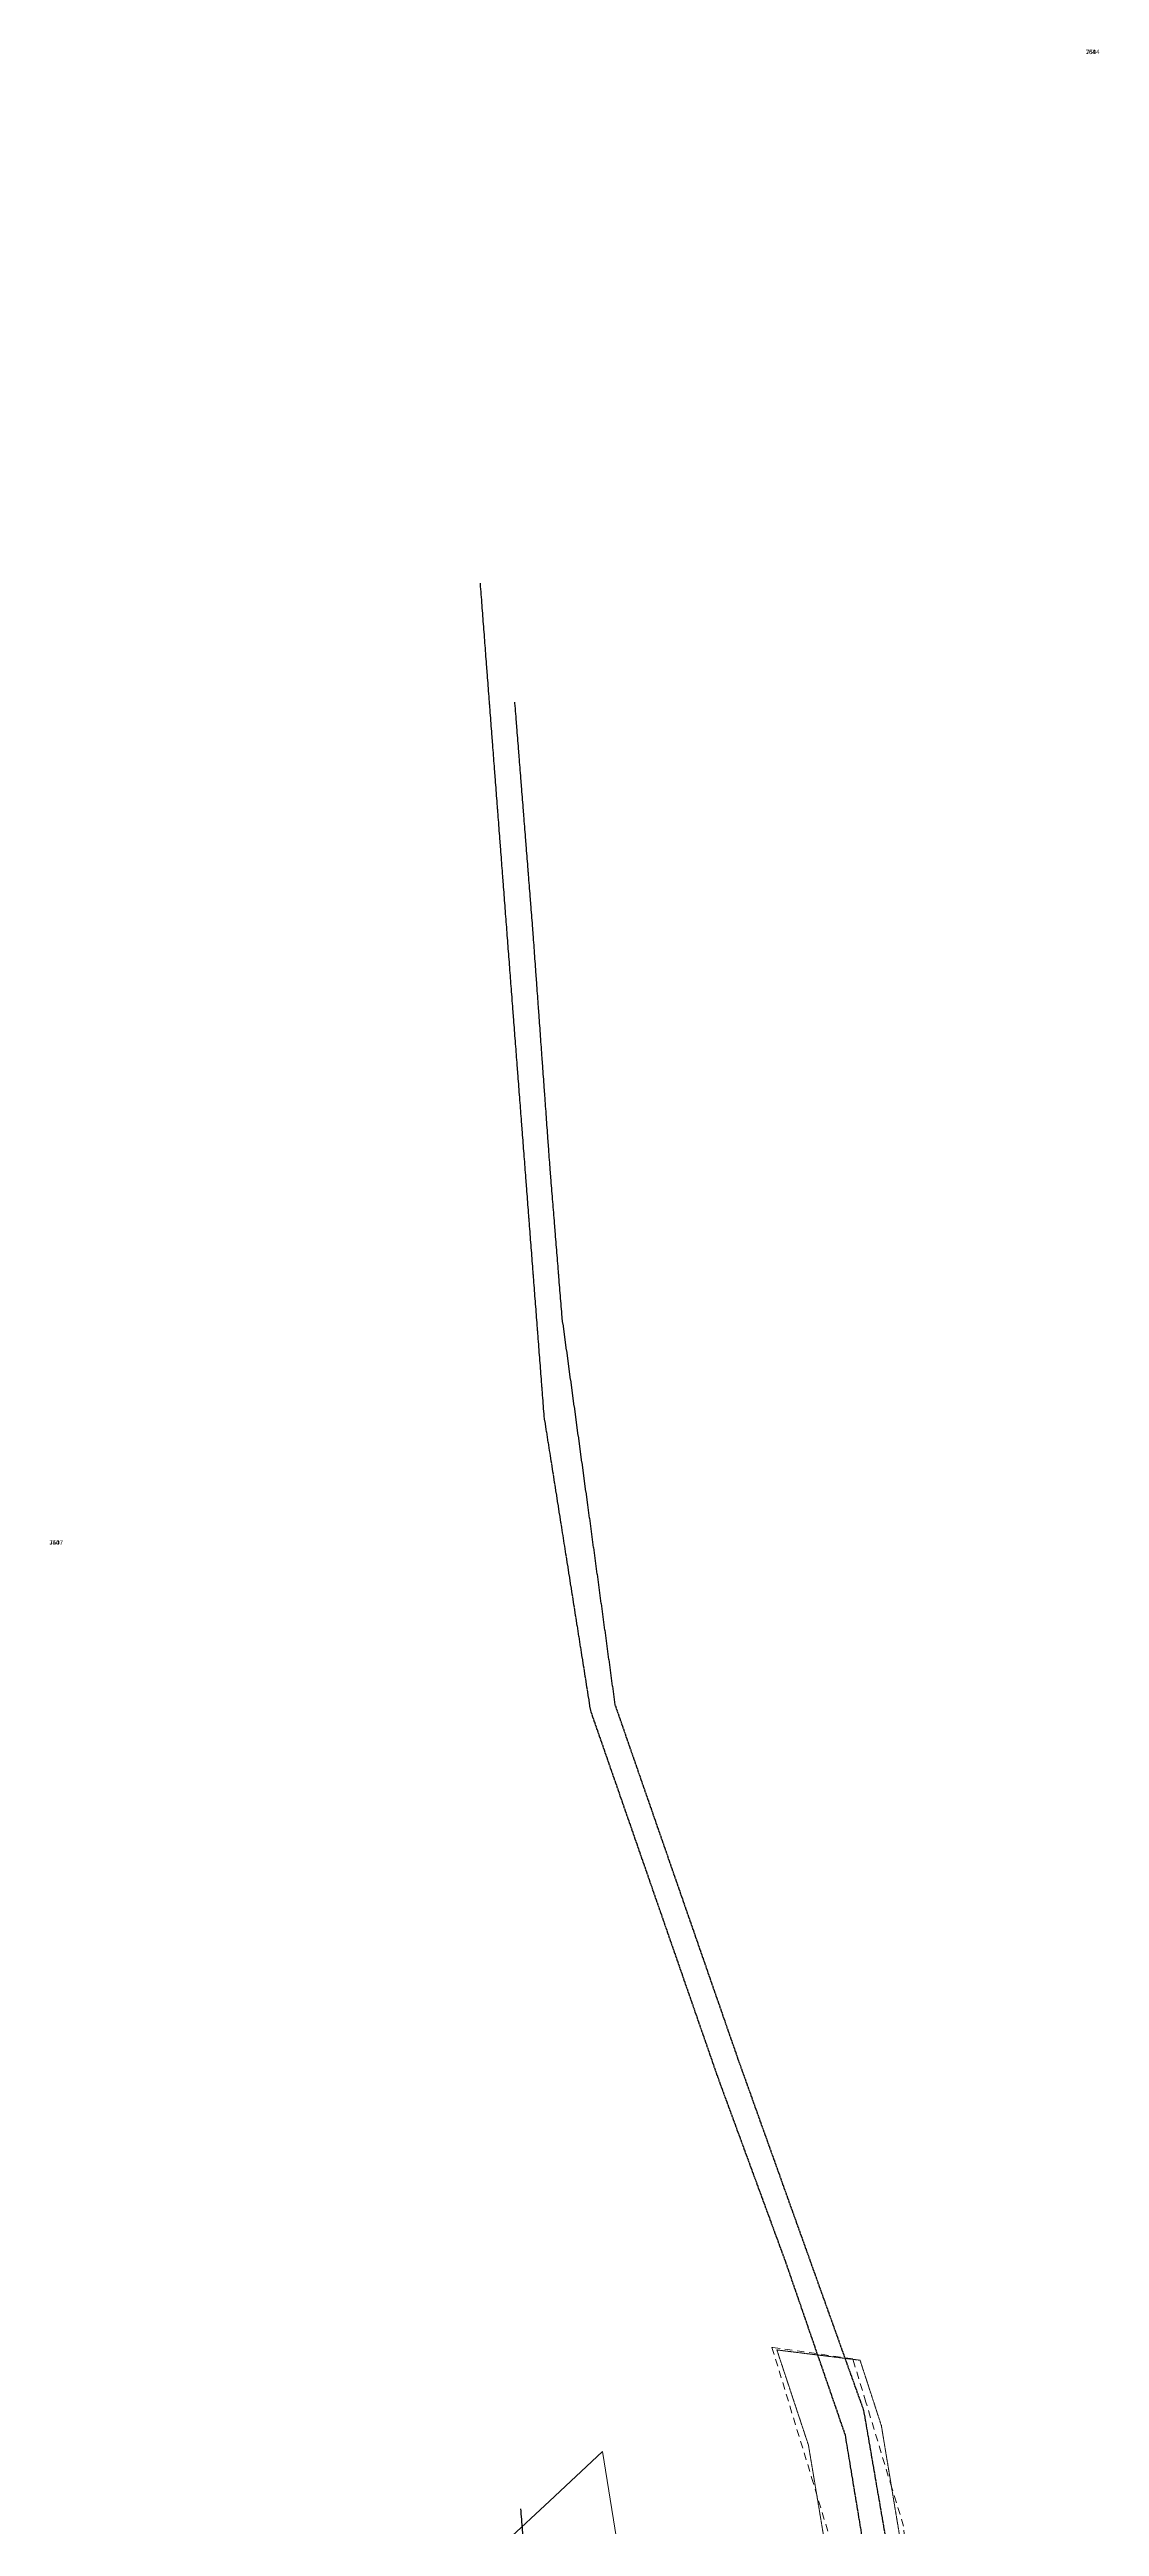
# Model space of a CAD drawing. Header units: metres. Extents: x 277863 to 282129, y 6130772 to 6135401.
# Drawn here: x 280814 to 281243, y 6134388 to 6135401 of the extents above; entities that cross this region are included whole.
import ezdxf

# ---------------------------------------------------------------- set-up
doc = ezdxf.new("R2010")
doc.units = ezdxf.units.M
for name, pattern in [('Cable Exist OH', [1, 1, 0]), ('Dash', [5, 3, -2]), ('HIDDEN', [0.375, 0.25, -0.125]), ('HIDDEN2', [0.1875, 0.125, -0.0625])]:
    doc.linetypes.add(name, pattern=pattern)
for name, color, linetype, lineweight in [('Cadastre Easements_SP_EXT', 9, 'Continuous', 5), ('Cadastre Other Property_SP_EXT', 9, 'HIDDEN', 5), ('Cadastre Roads_SP_EXT', 9, 'Continuous', 5)]:
    doc.layers.add(name, color=color, linetype=linetype, lineweight=lineweight)
doc.layers.add('Mains_SL_EXT', color=7, linetype='Continuous')
doc.layers.add('Mains_TR_EXT', color=7, linetype='Continuous')
doc.styles.get("Standard").update_dxf_attribs({"font": 'arial.ttf'})

msp = doc.modelspace()

# ---------------------------------------------------------------- linework, layer by layer
at = {"layer": 'Cadastre Easements_SP_EXT', "linetype": 'Dash'}
msp.add_lwpolyline([(281165.4, 6134354), (281162.8, 6134388.6), (281158, 6134404.2), (281147.4, 6134439.2), (281142, 6134457), (281109.4, 6134461.6), (281109, 6134461.6), (281125.2, 6134408.5), (281133.9, 6134379.5)], dxfattribs=at)
at = {"layer": 'Cadastre Other Property_SP_EXT', "linetype": 'HIDDEN2'}
msp.add_lwpolyline([(281181.5, 6134261.8), (281153.7, 6134429.7), (281145, 6134456.4), (281111, 6134460.6), (281123.9, 6134421.7), (281151.2, 6134258.1), (281173.8, 6133954.7), (281204.3, 6133955.3), (281181.5, 6134261.8)], close=True, dxfattribs=at)
at = {"layer": 'Cadastre Roads_SP_EXT', "linetype": 'Continuous'}
msp.add_lwpolyline([(281047.3, 6134371.7), (281039.7, 6134419.1), (281018, 6134398.8), (281000.7, 6134382.7)], dxfattribs=at)
at = {"layer": 'Mains_SL_EXT', "linetype": 'Cable Exist OH'}
msp.add_lwpolyline([(281006.2, 6134395.7), (281010, 6134350.6), (281012.3, 6134303), (281014, 6134278.8), (281020, 6134241.9), (281024.4, 6134190.5), (281028.7, 6134131.4), (281032.2, 6134084.9), (281035.8, 6134024.5), (281039.7, 6133972.7), (281042.7, 6133912.6)], dxfattribs=at)
at = {"layer": 'Mains_TR_EXT', "linetype": 'Cable Exist OH'}
for points in [[(281187.9, 6133972.7), (281178.8, 6134092.7), (281166.4, 6134260), (281139, 6134425.8), (281114.5, 6134496.9), (281087, 6134571.8), (281034.9, 6134721.9), (281015.9, 6134842.2), (281002.8, 6135012.7), (280989.8, 6135182.9)], [(281175.2, 6134269.3), (281146.6, 6134435.7), (281095.2, 6134579.4), (281044.9, 6134724.4), (281023.2, 6134882.9), (281018.2, 6134945), (281011.3, 6135040.7), (281003.9, 6135134.2)]]:
    msp.add_lwpolyline(points, dxfattribs=at)

# ---------------------------------------------------------------- texts
at = {"layer": 'Mains_TR_EXT'}
for s, p in [('J64', (281237.3, 6135399.2)), ('7504', (281237.3, 6135399.2)), ('J44', (280813.6, 6134789.8)), ('7507', (280813.6, 6134789.8))]:
    msp.add_text(s, height=1.8, dxfattribs=at).set_placement(p)

doc.saveas('drawing.dxf')
